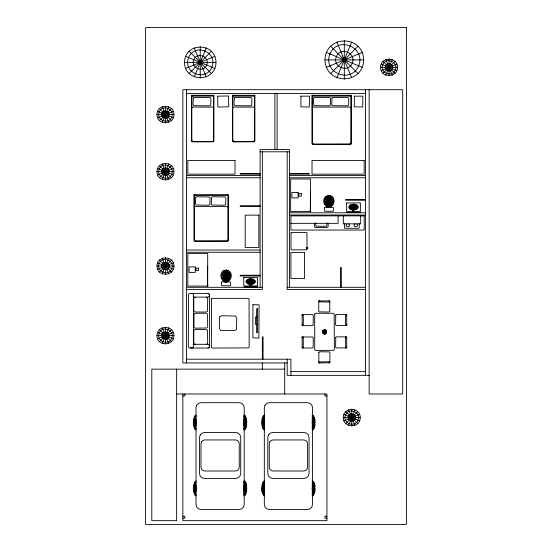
<?xml version="1.0" encoding="UTF-8"?>
<svg xmlns="http://www.w3.org/2000/svg" width="552" height="552" viewBox="0 0 552 552"><rect width="100%" height="100%" fill="white"/><g stroke="black" fill="none" stroke-linecap="round" stroke-linejoin="round"><path stroke-width="0.83" d="M196.264 430.063L195.153 429.49C192.71 425.406 192.71 419.706 195.153 415.621L196.264 415.049M196.264 495.889L195.153 495.316C192.71 491.232 192.71 485.532 195.153 481.447L196.264 480.875M246.64 425.426L246.64 419.686L245.067 415.621L243.956 415.049L243.956 430.063L245.067 429.49L246.013 427.862L246.64 425.426L243.956 422.556L246.013 417.25M246.64 491.252L246.64 485.512L246.013 483.076L245.067 481.447L243.956 480.875L243.956 495.889L245.067 495.316L246.64 491.252L243.956 488.382L246.013 483.076M261.669 422.556L262.517 417.25L263.463 415.621L264.574 415.049L264.574 430.063L263.463 429.49L262.517 427.862L261.669 422.556L264.574 422.556L263.463 429.49M261.669 488.382L262.517 483.076L263.463 481.447L264.574 480.875L264.574 495.889L263.463 495.316L261.889 491.252L261.669 488.382L264.574 488.382L263.463 481.447M314.95 425.426L314.95 419.686L313.377 415.621L312.266 415.049L312.266 430.063L313.377 429.49L314.323 427.862L314.95 425.426L312.266 422.556L313.377 415.621M314.95 491.252L314.95 485.512L314.323 483.076L313.377 481.447L312.266 480.875L312.266 495.889L313.377 495.316L314.95 491.252L312.266 488.382L313.377 481.447M223.387 274.144L223.167 275.627L224.015 278.367L224.961 279.208L227.182 279.208C229.549 277.628 229.549 273.626 227.182 272.046L224.961 272.046L223.387 274.144L228.756 277.111M326.225 199.624L326.225 202.591L326.853 203.847L328.909 204.985L330.02 204.688C332.387 203.108 332.387 199.106 330.02 197.526L327.798 197.526L326.225 199.624L331.593 202.591M195.153 429.49L196.264 422.556L195.153 415.621M195.153 495.316L196.264 488.382L195.153 481.447M243.708 424.102L245.067 415.621M243.708 489.928L245.067 481.447M263.463 495.316L264.574 488.382L262.517 483.076M220.986 275.627C220.455 268.313 231.688 268.313 231.157 275.627C231.688 282.941 220.455 282.941 220.986 275.627L231.157 275.627M323.824 201.107C323.293 193.793 334.526 193.793 333.994 201.107C334.526 208.421 323.293 208.421 323.824 201.107L333.994 201.107M156.989 114.54C156.72 103.707 174.204 103.707 173.935 114.54C174.204 125.373 156.72 125.373 156.989 114.54L173.935 114.54M156.989 171.672C156.72 160.839 174.204 160.839 173.935 171.672C174.204 182.505 156.72 182.505 156.989 171.672L173.935 171.672M184.499 62.376C184.582 42.042 215.894 42.042 215.977 62.376C215.894 82.71 184.582 82.71 184.499 62.376L215.977 62.376M156.989 266.064C156.72 255.231 174.204 255.231 173.935 266.064C174.204 276.897 156.72 276.897 156.989 266.064L173.935 266.064M156.989 335.616C156.72 324.783 174.204 324.783 173.935 335.616C174.204 346.449 156.72 346.449 156.989 335.616L173.935 335.616M324.935 59.892C325.611 34.714 363.009 34.714 363.685 59.892C363.009 85.07 325.611 85.07 324.935 59.892L363.685 59.892M322.258 331.89C327.564 323.569 327.564 340.211 322.258 331.89L326.618 331.89M380.549 67.344C380.28 56.511 397.764 56.511 397.495 67.344C397.764 78.177 380.28 78.177 380.549 67.344L397.495 67.344M343.289 417.588C343.02 406.755 360.504 406.755 360.235 417.588C360.504 428.421 343.02 428.421 343.289 417.588L360.235 417.588M191.792 107.833L192.538 107.088L212.906 107.088L213.652 107.833M194.276 207.193L195.022 206.448L227.314 206.448L228.059 207.193M213.652 140.374L213.031 141.45M232.627 95.537L232.778 96.158L254.638 96.158L254.789 95.537M232.778 107.833L233.524 107.088L253.892 107.088L254.638 107.833M209.429 295.872L208.187 297.114L193.207 297.114M254.638 140.374L253.396 141.616M228.059 239.734L227.438 240.81M209.429 346.546L209.263 347.415L208.187 348.036L189.805 348.036L189.06 347.836L188.315 346.546L188.515 294.133L189.805 293.388L208.187 293.388M312.115 95.537L312.266 96.158L351.141 96.124L350.52 95.165M312.266 107.833L313.012 107.088L350.272 107.088L351.017 107.833M302.082 315.496L302.579 314.633L303.289 314.626L303.324 325.432L302.579 325.549M350.851 143.479L351.017 142.858M302.082 337.852L302.213 337.355M318.725 361.946L329.779 361.732L329.772 362.443L328.909 362.94M346.794 324.686L346.297 325.549L345.587 325.556L345.587 314.626L346.297 314.633L346.794 315.496M346.794 347.042L346.297 347.905L345.587 347.912L345.587 336.982L346.297 336.989L346.794 337.852M229.873 278.753L228.983 280.561L227.645 281.768L226.072 282.189L224.498 281.768L224.809 280.747M332.414 204.833L330.482 207.248L328.909 207.669L327.336 207.248L327.647 206.227M224.961 279.208L227.182 272.046M327.798 204.688L330.02 197.526M246.061 281.589L246.413 280.478C248.497 278.084 252.83 278.084 254.914 280.478L255.265 281.589L254.914 282.7C252.83 285.094 248.497 285.094 246.413 282.7L246.061 281.589L255.265 281.589M348.898 207.069L349.25 205.958C351.334 203.564 355.667 203.564 357.751 205.958L358.103 207.069L357.751 208.18C355.667 210.574 351.334 210.574 349.25 208.18L348.898 207.069L358.103 207.069M247.531 280.851L247.531 282.327L249.366 283.376L251.96 283.376L253.057 282.962L254.051 281.589L253.057 280.216L249.366 279.802L247.531 280.851L253.796 282.327M350.368 206.331L350.368 207.807L351.106 208.442L353.501 209.008L355.895 208.442L356.889 207.069L355.895 205.696L353.501 205.13L350.368 206.331L352.107 206.738L354.08 206.275L355.012 207.069L354.57 207.676L352.921 207.862L352.107 207.4L352.107 206.738M224.126 280.996L228.017 270.259M326.963 206.476L330.855 195.739M194.207 427.862L196.264 422.556L194.207 417.25M194.207 493.688L196.264 488.382L194.207 483.076M262.517 427.862L264.574 422.556L263.463 415.621M262.517 493.688L264.574 488.382L261.889 485.512M313.377 429.49L312.266 422.556L314.323 417.25M313.377 495.316L312.266 488.382L314.323 483.076M162.219 122.371L168.705 106.709M194.214 76.921L206.262 47.831M162.219 179.503L168.705 163.84M162.219 273.895L168.705 258.232M162.219 343.447L168.705 327.784M336.899 77.791L351.721 41.993M385.779 75.175L392.265 59.512M323.603 333.905L325.273 329.875M348.519 425.419L355.005 409.756M248.904 284.273L252.423 278.905M351.741 209.753L355.26 204.385M249.366 283.376L250.084 282.382L251.733 282.196L252.057 281.258L250.663 280.726L249.594 280.982L249.269 281.92L250.084 282.382M251.243 280.795L251.96 279.802M352.204 208.856L352.921 207.862M354.08 206.275L354.798 205.282M224.015 278.367L228.128 272.888M326.853 203.847L330.965 198.368M222.477 279.74L229.666 271.515M325.314 205.22L332.504 196.995M193.579 425.426L196.264 422.556L193.579 419.686M246.013 427.862L243.956 422.556L246.64 419.686M193.579 491.252L196.264 488.382L193.579 485.512M261.889 425.426L264.574 422.556L262.517 417.25M246.013 493.688L243.956 488.382L246.64 485.512M314.323 427.862L312.266 422.556L314.95 419.686M261.889 491.252L264.574 488.382M314.323 493.688L312.266 488.382L314.95 485.512M189.108 73.506L211.368 51.246M159.466 120.536L171.458 108.544M192.413 95.579L191.792 96.655L191.792 140.87L192.538 141.616L212.906 141.616L213.555 141.243L213.652 96.655L213.031 95.579M233.399 95.579L232.778 96.655L232.778 140.87L233.524 141.616L253.892 141.616L254.541 141.243L254.638 96.655L254.017 95.579M159.466 177.668L171.458 165.676M194.897 194.939L194.276 196.015L194.276 240.23L195.022 240.976L227.314 240.976L227.962 240.603L228.059 196.015L227.438 194.939M330.613 73.588L358.006 46.195M312.887 95.579L312.266 96.655L312.266 143.354L313.012 144.1L350.272 144.1L350.92 143.727L351.017 96.655L350.396 95.579M159.466 272.06L171.458 260.068M383.026 73.34L395.018 61.348M159.466 341.612L171.458 329.62M209.229 347.291L207.938 348.036M346.766 223.919C343.537 227.693 352.038 227.693 348.809 223.919M354.715 223.919C351.486 227.693 359.987 227.693 356.758 223.919M322.899 333.429L325.977 330.351M345.766 423.584L357.758 411.592M350.244 209.125L356.758 205.013M247.406 283.645L253.92 279.533M351.106 208.442L352.431 207.676M354.57 206.462L355.895 205.696M248.269 282.962L249.594 282.196M251.733 280.982L253.057 280.216M326.225 202.591L331.593 199.624M223.387 277.111L228.756 274.144M196.264 416.532L195.373 416.995C193.414 420.265 193.414 424.847 195.373 428.117L196.264 428.58M196.264 419.216L195.346 420.196L194.973 422.556L195.346 424.916L196.264 425.896M243.46 419.472L244.453 419.472L245.247 422.556L244.453 425.64L243.46 425.64M264.574 416.532L263.683 416.995C261.724 420.265 261.724 424.847 263.683 428.117L264.574 428.58M243.956 428.58L244.846 428.117C246.806 424.847 246.806 420.265 244.846 416.995L243.956 416.532M264.574 419.216L263.656 420.196L263.283 422.556L263.656 424.916L264.574 425.896M196.264 482.358L195.373 482.821C193.414 486.091 193.414 490.673 195.373 493.943L196.264 494.406M196.264 485.042L195.346 486.022L194.973 488.382L195.346 490.742L196.264 491.722M312.266 425.896L313.184 424.916L313.557 422.556L313.184 420.196L312.266 419.216M312.266 428.58L313.156 428.117C315.116 424.847 315.116 420.265 313.156 416.995L312.266 416.532M243.46 485.298L244.453 485.298L245.247 488.382L244.453 491.466L243.46 491.466M264.574 482.358L263.683 482.821C261.724 486.091 261.724 490.673 263.683 493.943L264.574 494.406M243.956 494.406L244.846 493.943C246.806 490.673 246.806 486.091 244.846 482.821L243.956 482.358M264.574 485.042L263.656 486.022L263.283 488.382L263.656 490.742L264.574 491.722M312.266 491.722L313.184 490.742L313.557 488.382L313.184 486.022L312.266 485.042M312.266 494.406L313.156 493.943C315.116 490.673 315.116 486.091 313.156 482.821L312.266 482.358M324.21 203.329L333.608 198.886M221.373 277.849L230.77 273.406M185.693 68.4L214.783 56.352M157.63 117.783L173.293 111.297M326.411 67.303L362.209 52.481M381.19 70.587L396.853 64.101M157.63 174.915L173.293 168.429M157.63 269.307L173.293 262.821M157.63 338.859L173.293 332.373M322.423 332.725L326.453 331.055M343.93 420.831L359.593 414.345M192.289 95.165L191.668 96.124L213.776 96.124L213.155 95.165M232.903 95.261L233.275 95.165M312.391 95.261L312.763 95.165M349.775 144.1L350.396 143.934M194.773 194.525L194.152 195.484L228.183 195.484L227.562 194.525M195.27 297.114L193.98 297.859L193.78 298.604L193.78 310.528L193.98 311.273L195.27 312.018L206.2 312.018L207.49 311.273L207.69 298.604L207.49 297.859L206.2 297.114M319.222 300.971L319.718 300.84M192.041 348.036L192.786 347.836L193.531 346.546L193.531 294.878L193.331 294.133L192.041 293.388M206.2 344.31L206.945 344.11L207.69 342.82L207.49 330.151L206.2 329.406L195.27 329.406L193.98 330.151L193.78 330.896L193.78 342.82L193.98 343.565L195.27 344.31M302.579 336.989L303.324 337.106L303.289 347.912L302.579 347.905L302.082 347.042M349.25 208.18L357.751 205.958M246.413 282.7L254.914 280.478M350.368 207.807L356.633 206.331M247.531 282.327L253.796 280.851M186.576 93.426L365.424 93.426M260.102 151.8L289.414 151.8M260.102 173.411L240.23 173.411L240.23 174.156L260.102 174.156M289.414 173.411L309.286 173.411L309.286 174.156L289.414 174.156M186.576 175.522L260.102 175.522M289.414 175.522L365.424 175.522M186.576 177.758L260.102 177.758M289.414 177.758L365.424 177.758M310.528 191.668L310.279 211.54M365.424 199.493L345.552 199.493L345.552 200.238L365.424 200.238M260.102 205.703L240.23 205.703L240.23 206.448L260.102 206.448M289.414 212.782L365.424 212.782M289.414 215.018L365.424 215.018M290.904 223.339L338.1 223.339L338.1 215.887M306.305 247.682L307.795 247.682L307.795 248.676L306.305 248.676M186.576 250.042L260.102 250.042M186.576 252.278L260.102 252.278M207.69 266.188L207.442 286.06M260.102 275.255L240.23 275.255L240.23 276L260.102 276M186.576 287.302L262.338 287.302M287.178 287.302L365.424 287.302M186.576 289.538L262.338 289.538L262.338 151.8M365.424 289.538L287.178 289.538L287.178 151.8M256.873 316.986L255.383 316.986L255.383 324.438L256.873 324.438M193.207 344.31L208.187 344.31L209.429 345.552M186.576 359.214L290.904 359.214L290.904 375.36M287.178 362.94L182.85 362.94L182.85 89.7L402.684 89.7L402.684 393.99L369.15 393.99L369.15 89.7M284.694 369.15L151.8 369.15L151.8 520.674L176.64 520.674L176.64 369.15M290.904 371.634L365.424 371.634M369.15 375.36L287.178 375.36L287.178 359.214M176.64 393.99L326.922 393.99L326.922 520.674L182.85 520.674L182.85 393.99M182.85 395.977L184.837 395.977L184.837 393.99M326.922 395.977L324.935 395.977L324.935 393.99M193.359 422.556L196.264 422.556M243.956 422.556L246.861 422.556M312.266 422.556L315.171 422.556M193.359 488.382L196.264 488.382M243.956 488.382L246.861 488.382M312.266 488.382L315.171 488.382M182.85 516.203L184.837 516.203L184.837 518.19L182.85 518.19M326.922 516.203L324.935 516.203L324.935 518.19L326.922 518.19M353.501 207.069L356.633 207.807M349.25 205.958L357.751 208.18M246.413 280.478L254.914 282.7M254.141 95.165L254.513 95.261M313.508 144.1L312.266 142.858M234.02 141.616L232.778 140.374M193.034 141.616L191.792 140.374M328.909 300.84L329.406 300.971M207.938 293.388L208.808 293.554L209.429 294.63L209.429 346.794M319.718 362.94L318.856 362.443M191.544 348.036L190.468 347.415M381.19 64.101L396.853 70.587M326.411 52.481L362.209 67.303M185.693 56.352L214.783 68.4M157.63 111.297L173.293 117.783M157.63 168.429L173.293 174.915M157.63 262.821L173.293 269.307M322.423 331.055L326.453 332.725M157.63 332.373L173.293 338.859M343.93 414.345L359.593 420.831M324.21 198.886L333.608 203.329M221.373 273.406L230.77 277.849M351.106 205.696L352.431 206.462M354.57 207.676L355.895 208.442M248.269 280.216L249.594 280.982M251.733 282.196L253.057 282.962M350.244 205.013L356.758 209.125M247.406 279.533L253.92 283.645M327.336 207.248L325.997 206.041L325.107 204.233M224.498 281.768L223.16 280.561L222.27 278.753M383.026 61.348L395.018 73.34M330.613 46.195L358.006 73.588M189.108 51.246L211.368 73.506M159.466 108.544L171.458 120.536M159.466 165.676L171.458 177.668M322.899 330.351L325.977 333.429M194.897 240.81L194.276 239.734M345.766 411.592L357.758 423.584M208.684 293.588L209.429 294.878M159.466 260.068L171.458 272.06M159.466 329.62L171.458 341.612M261.889 419.686L264.574 422.556M325.314 196.995L332.504 205.22M222.477 271.515L229.666 279.74M326.853 198.368L330.965 203.847M224.015 272.888L228.128 278.367M352.204 205.282L352.921 206.275M354.08 207.862L354.798 208.856M249.366 279.802L250.084 280.795M251.243 282.382L251.96 283.376M351.741 204.385L355.26 209.753M248.904 278.905L252.423 284.273M385.779 59.512L392.265 75.175M336.899 41.993L351.721 77.791M323.603 329.875L325.273 333.905M348.519 409.756L355.005 425.419M194.214 47.831L206.262 76.921M162.219 106.709L168.705 122.371M162.219 163.84L168.705 179.503M162.219 258.232L168.705 273.895M162.219 327.784L168.705 343.447M326.963 195.739L330.855 206.476M224.126 270.259L228.017 280.996M327.798 197.526L330.02 204.688M224.961 272.046L227.182 279.208M330.172 206.227L330.482 207.248M227.334 280.747L227.645 281.768M329.772 301.337L329.654 302.082L318.725 301.834M302.082 324.686L302.213 325.183M243.708 421.01L245.067 429.49M243.708 486.836L245.067 495.316M389.022 58.871L389.022 75.817M365.424 89.7L365.424 375.36M360.704 215.887L360.704 223.836L343.316 223.836L343.316 215.887M359.214 223.67L359.214 227.81L358.717 228.307L344.558 228.238L344.31 223.67M353.501 204.164L353.501 209.974M351.762 409.115L351.762 426.061M344.31 40.517L344.31 79.267M341.329 287.302L341.329 267.43L340.584 267.43L340.584 287.302M328.909 195.298L328.909 207.669M328.164 223.367L328.164 226.568L327.17 227.562L314.999 227.431L314.502 226.568L314.502 223.367M326.922 222.967L326.791 225.823L325.928 226.32L316.241 226.189L315.744 225.326L315.744 222.967M324.438 329.71L324.438 334.07M310.528 211.54L310.528 179L290.656 179L290.656 211.54L310.776 211.54L310.776 211.043L310.031 211.043L310.031 211.54M289.414 287.302L289.414 149.564L260.102 149.564L260.102 287.302M284.694 362.94L284.694 393.99M277.118 93.426L277.118 149.564M274.882 93.426L274.882 149.564M263.083 359.214L263.083 336.858L262.338 336.858L262.338 359.214M262.338 362.94L262.338 369.15M250.663 278.684L250.663 284.494M226.072 269.818L226.072 282.189M207.69 286.06L207.69 253.52L187.818 253.52L187.818 286.06L207.938 286.06L207.938 285.563L207.193 285.563L207.193 286.06M200.238 46.637L200.238 78.115M186.576 89.7L186.576 362.94M165.462 106.067L165.462 123.013M165.462 163.199L165.462 180.145M165.462 257.591L165.462 274.537M165.462 327.143L165.462 344.089M223.919 274.441L223.739 275.627L224.422 277.822L225.181 278.498L226.962 278.498C228.859 277.235 228.859 274.02 226.962 272.757L225.181 272.757L223.919 274.441M224.878 274.965L225.154 276.849L226.072 277.352L226.989 276.849L227.265 274.965L226.568 274.033L225.575 274.033L224.878 274.965M326.756 199.921L326.756 202.294L327.26 203.302L328.019 203.978L329.799 203.978C331.697 202.715 331.697 199.5 329.799 198.237L328.019 198.237L326.756 199.921M327.715 200.445L327.715 201.77L328.412 202.701L329.827 202.329L330.2 201.107L329.406 199.513L328.412 199.513L327.715 200.445M222.304 273.84C219.931 278.85 227.928 283.128 229.839 277.414C232.213 272.405 224.215 268.127 222.304 273.84M223.981 274.641C225.692 286.039 232.495 268.024 223.981 274.641M325.142 199.32C322.768 204.33 330.765 208.608 332.677 202.894C335.05 197.885 327.053 193.607 325.142 199.32M326.818 200.121C328.53 211.519 335.333 193.504 326.818 200.121M159.183 111.939C155.657 119.881 168.615 125.249 171.741 117.141C175.267 109.199 162.309 103.831 159.183 111.939M161.977 113.098C160.025 117.507 167.215 120.481 168.946 115.982C170.899 111.573 163.709 108.599 161.977 113.098M159.183 169.071C155.657 177.013 168.615 182.381 171.741 174.273C175.267 166.331 162.309 160.963 159.183 169.071M161.977 170.23C160.025 174.639 167.215 177.613 168.946 173.114C170.899 168.705 163.709 165.731 161.977 170.23M188.577 57.546C182.395 72.636 205.599 82.248 211.899 67.206C218.081 52.116 194.877 42.504 188.577 57.546M193.766 59.692C190.136 67.882 203.488 73.409 206.71 65.06C210.34 56.87 196.988 51.343 193.766 59.692M159.183 263.463C155.657 271.405 168.615 276.773 171.741 268.665C175.267 260.723 162.309 255.355 159.183 263.463M161.977 264.622C160.025 269.031 167.215 272.005 168.946 267.506C170.899 263.097 163.709 260.123 161.977 264.622M159.183 333.015C155.657 340.957 168.615 346.325 171.741 338.217C175.267 330.275 162.309 324.907 159.183 333.015M161.977 334.174C160.025 338.583 167.215 341.557 168.946 337.058C170.899 332.649 163.709 329.675 161.977 334.174M329.958 53.944C322.354 72.519 350.906 84.346 358.662 65.84C366.266 47.265 337.714 35.438 329.958 53.944M336.347 56.594C331.876 66.668 348.312 73.471 352.273 63.19C356.744 53.116 340.308 46.313 336.347 56.594M322.823 331.221C324.203 339.018 329.309 326.687 322.823 331.221M323.541 331.517C324.238 335.326 326.729 329.316 323.541 331.517M382.743 64.743C379.217 72.685 392.175 78.053 395.301 69.945C398.827 62.003 385.869 56.635 382.743 64.743M385.537 65.902C383.585 70.311 390.775 73.285 392.506 68.786C394.459 64.377 387.269 61.403 385.537 65.902M345.483 414.987C341.957 422.929 354.915 428.297 358.041 420.189C361.567 412.247 348.609 406.879 345.483 414.987M348.277 416.146C346.325 420.555 353.515 423.529 355.246 419.03C357.199 414.621 350.009 411.647 348.277 416.146M191.578 95.289L191.641 141.491L192.289 141.864L213.527 141.767L213.9 141.119L213.865 95.289L191.578 95.289M193.2 98.021L193.034 104.604L193.655 105.68L209.677 105.846L210.754 105.225L210.919 98.642L210.298 97.566L194.276 97.4L193.2 98.021M217.695 96.158L217.874 107.019L228.735 106.84L228.556 95.979L217.695 96.158M194.062 194.649L194.125 240.851L194.773 241.224L227.935 241.127L228.307 240.479L228.273 194.649L194.062 194.649M195.684 197.381L195.518 203.964L196.139 205.04L208.808 205.206L209.884 204.585L210.05 198.002L209.429 196.926L196.76 196.76L195.684 197.381M232.564 95.289L232.627 141.491L233.275 141.864L254.513 141.767L254.886 141.119L254.851 95.289L232.564 95.289M234.186 98.021L234.02 104.604L234.641 105.68L250.663 105.846L251.74 105.225L251.905 98.642L251.284 97.566L235.262 97.4L234.186 98.021M211.457 197.381L211.292 203.964L211.913 205.04L224.581 205.206L225.658 204.585L225.823 198.002L225.202 196.926L212.534 196.76L211.457 197.381M193.98 314.005L193.98 327.419L195.27 328.164L206.945 327.964L207.69 326.674L207.49 314.005L206.2 313.26L195.27 313.26L193.98 314.005M211.547 298.853L211.547 347.539L212.41 348.036L248.676 347.905L249.173 347.042L249.042 298.853L248.179 298.356L212.41 298.356L211.547 298.853M221.449 282.21L221.725 285.715L230.046 285.812L230.695 285.439L230.419 281.934L222.097 281.837L221.449 282.21M219.661 316.862L219.365 328.412L220.483 330.351L234.517 330.648L236.456 329.53L236.753 317.98L235.635 316.041L221.6 315.744L219.661 316.862M196.678 405.168L196.015 407.652L196.015 504.528L196.678 507.012L198.499 508.834L200.983 509.496L239.237 509.496L241.721 508.834L243.542 507.012L244.205 504.528L244.205 407.652L243.542 405.168L241.721 403.346L239.237 402.684L200.983 402.684L198.499 403.346L196.678 405.168M200.155 434.976L199.493 437.46L199.493 473.478L200.155 475.962L201.977 477.784L204.461 478.446L235.759 478.446L238.243 477.784L240.065 475.962L240.727 473.478L240.727 437.46L240.065 434.976L238.243 433.154L235.759 432.492L204.461 432.492L201.977 433.154L200.155 434.976M243.742 277.49L243.832 286.026L257.584 285.936L257.494 277.401L243.742 277.49M201.48 441.807L200.983 443.67L200.983 467.268L201.48 469.131L202.846 470.497L204.709 470.994L235.511 470.994L237.374 470.497L238.74 469.131L239.237 467.268L239.237 443.67L238.74 441.807L237.374 440.441L235.511 439.944L204.709 439.944L202.846 440.441L201.48 441.807M300.909 96.158L300.909 106.84L309.286 107.019L309.465 96.158L300.909 96.158M252.933 304.69L252.899 337.852L258.86 338.1L259.109 304.814L252.933 304.69M312.052 95.289L312.115 143.975L312.763 144.348L350.893 144.251L351.265 143.603L351.231 95.289L312.052 95.289M313.674 98.021L313.508 104.604L314.129 105.68L329.282 105.846L330.358 105.225L330.524 98.642L329.903 97.566L314.75 97.4L313.674 98.021M291.001 232.903L291.001 249.545L291.649 249.918L306.677 249.821L307.05 249.173L306.953 232.903L306.305 232.53L291.649 232.53L291.001 232.903M331.931 98.021L331.766 104.604L332.387 105.68L347.539 105.846L348.616 105.225L348.781 98.642L348.16 97.566L333.008 97.4L331.931 98.021M264.988 405.168L264.325 407.652L264.325 504.528L264.988 507.012L266.809 508.834L269.293 509.496L307.547 509.496L310.031 508.834L311.852 507.012L312.515 504.528L312.515 407.652L311.852 405.168L310.031 403.346L307.547 402.684L269.293 402.684L266.809 403.346L264.988 405.168M324.286 207.69L324.562 211.195L332.884 211.292L333.532 210.919L333.256 207.414L324.935 207.317L324.286 207.69M354.315 96.158L354.315 106.84L362.692 107.019L362.871 96.158L354.315 96.158M268.465 434.976L267.803 437.46L267.803 473.478L268.465 475.962L270.287 477.784L272.771 478.446L304.069 478.446L306.553 477.784L308.375 475.962L309.037 473.478L309.037 437.46L308.375 434.976L306.553 433.154L304.069 432.492L272.771 432.492L270.287 433.154L268.465 434.976M302.116 314.626L302.206 325.645L312.266 325.68L313.129 325.183L313.26 315.496L312.763 314.633L302.116 314.626M269.79 441.807L269.293 443.67L269.293 467.268L269.79 469.131L271.156 470.497L273.019 470.994L303.821 470.994L305.684 470.497L307.05 469.131L307.547 467.268L307.547 443.67L307.05 441.807L305.684 440.441L303.821 439.944L273.019 439.944L271.156 440.441L269.79 441.807M302.116 336.982L302.206 348.001L312.266 348.036L313.129 347.539L313.26 337.852L312.763 336.989L302.116 336.982M314.702 314.005L314.702 349.775L315.992 350.52L333.629 350.32L334.374 349.03L334.174 314.005L332.884 313.26L315.992 313.26L314.702 314.005M318.759 300.964L318.725 311.024L319.222 311.887L328.909 312.018L329.772 311.521L329.779 300.875L318.759 300.964M346.58 202.97L346.67 211.506L360.421 211.416L360.332 202.881L346.58 202.97M318.856 352.259L318.849 362.906L329.868 362.816L329.903 352.756L329.406 351.893L319.718 351.762L318.856 352.259M335.747 314.999L335.616 324.686L336.113 325.549L346.76 325.556L346.67 314.536L336.61 314.502L335.747 314.999M335.747 337.355L335.616 347.042L336.113 347.905L346.76 347.912L346.67 336.892L336.61 336.858L335.747 337.355M247.255 280.699L247.255 282.479C248.931 284.397 252.395 284.397 254.072 282.479L254.072 280.699C252.395 278.781 248.931 278.781 247.255 280.699M248.773 281.092L248.773 282.086L250.663 282.879L252.112 282.507L252.712 281.589L252.112 280.671L250.663 280.299L248.773 281.092M350.092 206.179L350.092 207.959C351.769 209.877 355.233 209.877 356.909 207.959L356.909 206.179C355.233 204.261 351.769 204.261 350.092 206.179M351.61 206.572L351.61 207.566L353.501 208.359L354.95 207.987L355.55 207.069L354.95 206.151L353.501 205.779L351.61 206.572M248.152 280.996L248.152 282.182L249.621 283.024L252.588 282.686L253.382 281.589L252.588 280.492L250.663 280.036L248.152 280.996M350.989 206.476L350.989 207.662L352.459 208.504L354.543 208.504L356.219 207.069L354.543 205.634L352.459 205.634L350.989 206.476M406.41 27.6L145.59 27.6L145.59 524.4L406.41 524.4L406.41 27.6M235.014 160.494L187.818 160.494L187.818 174.156L235.014 174.156L235.014 160.494M364.182 160.494L312.018 160.494L312.018 174.156L364.182 174.156L364.182 160.494M298.108 192.413L291.898 192.413L291.898 197.878L298.108 197.878L298.108 192.413M301.337 193.655L298.853 193.655L298.853 196.139L301.337 196.139L301.337 193.655M353.749 210.05L352.756 210.05L352.756 211.043L353.749 211.043L353.749 210.05M359.959 212.41L347.042 212.658L359.959 212.41M258.86 215.142L245.198 215.142L245.198 247.434L258.86 247.434L258.86 215.142M364.182 215.887L290.904 215.887L290.904 230.046L364.182 230.046L364.182 215.887M304.566 252.402L290.904 252.402L290.904 278.484L304.566 278.484L304.566 252.402M195.27 266.933L189.06 266.933L189.06 272.398L195.27 272.398L195.27 266.933M198.499 268.175L196.015 268.175L196.015 270.659L198.499 270.659L198.499 268.175M250.912 284.57L249.918 284.57L249.918 285.563L250.912 285.563L250.912 284.57M257.122 286.93L244.205 287.178L257.122 286.93M257.618 308.789L256.625 308.789L256.625 332.635L257.618 332.635L257.618 308.789"/></g></svg>
